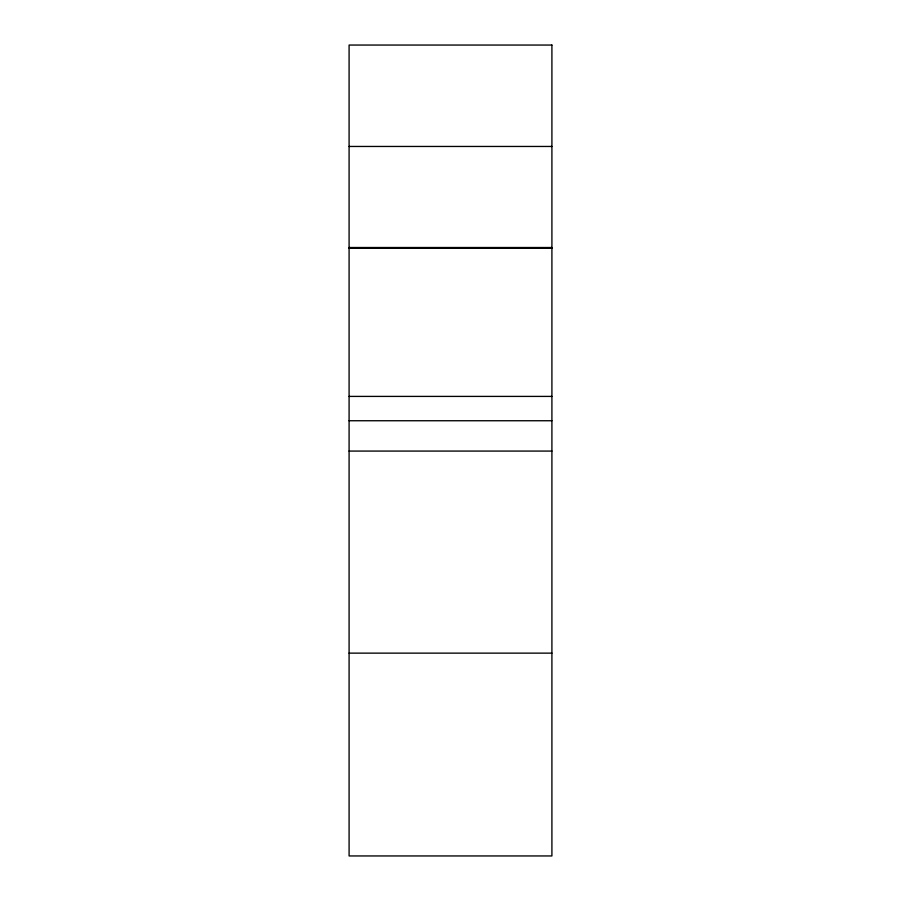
<?xml version="1.0" encoding="UTF-8"?>
<svg xmlns="http://www.w3.org/2000/svg" width="901" height="901" viewBox="0 0 901 901"><rect width="100%" height="100%" fill="white"/><g stroke="black" fill="none" stroke-linecap="round" stroke-linejoin="round"><path stroke-width="1.35" d="M349.092 146.458L551.908 146.458M349.092 247.516L551.908 247.516M349.092 247.865L551.908 247.865M349.092 248.259L551.908 248.259M349.092 396.406L551.908 396.406M349.092 420.744L551.908 420.744M349.092 451.074L551.908 451.074M349.092 653.135L551.908 653.135M551.908 45.05L349.092 45.05L349.092 855.95L551.908 855.95L551.908 45.05"/></g></svg>
